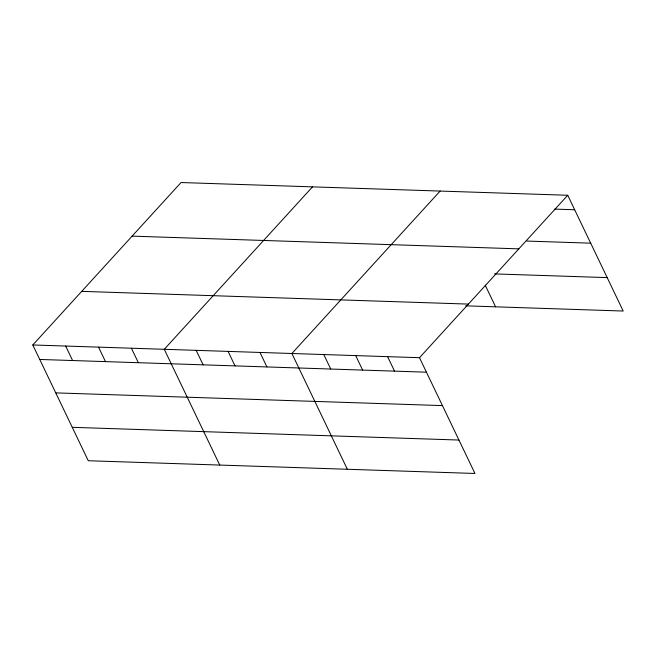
<?xml version="1.0" encoding="UTF-8"?>
<svg xmlns="http://www.w3.org/2000/svg" width="656" height="656" viewBox="0 0 656 656"><rect width="100%" height="100%" fill="white"/><g stroke="black" fill="none" stroke-linecap="round" stroke-linejoin="round"><path stroke-width="0.98" d="M32.8 344.966L419.496 357.7L474.96 473.468L88.265 460.733L32.8 344.966L181.04 182.532L567.735 195.267L623.2 311.034L465.686 305.844M312.518 186.862L164.279 349.295L219.744 465.063M440.127 191.06L291.887 353.494L347.352 469.261M419.496 357.7L567.735 195.267M554.738 209.1L574.672 209.756M526.883 241.072L590.687 243.171M132.118 236.135L518.814 248.862M494.534 273.905L607.185 277.611M81.721 291.362L468.417 304.097M39.745 359.455L426.441 372.19M55.752 392.878L442.447 405.605M72.25 427.318L458.946 440.045M485.202 285.155L495.592 306.828M387.589 356.643L394.535 371.14M355.691 355.593L362.629 370.082M323.785 354.543L330.731 369.033M259.981 352.444L266.926 366.934M228.083 351.395L235.02 365.884M196.177 350.345L203.122 364.834M131.405 348.213L138.35 362.702M98.539 347.131L105.477 361.62M65.666 346.048L72.611 360.538"/></g></svg>
